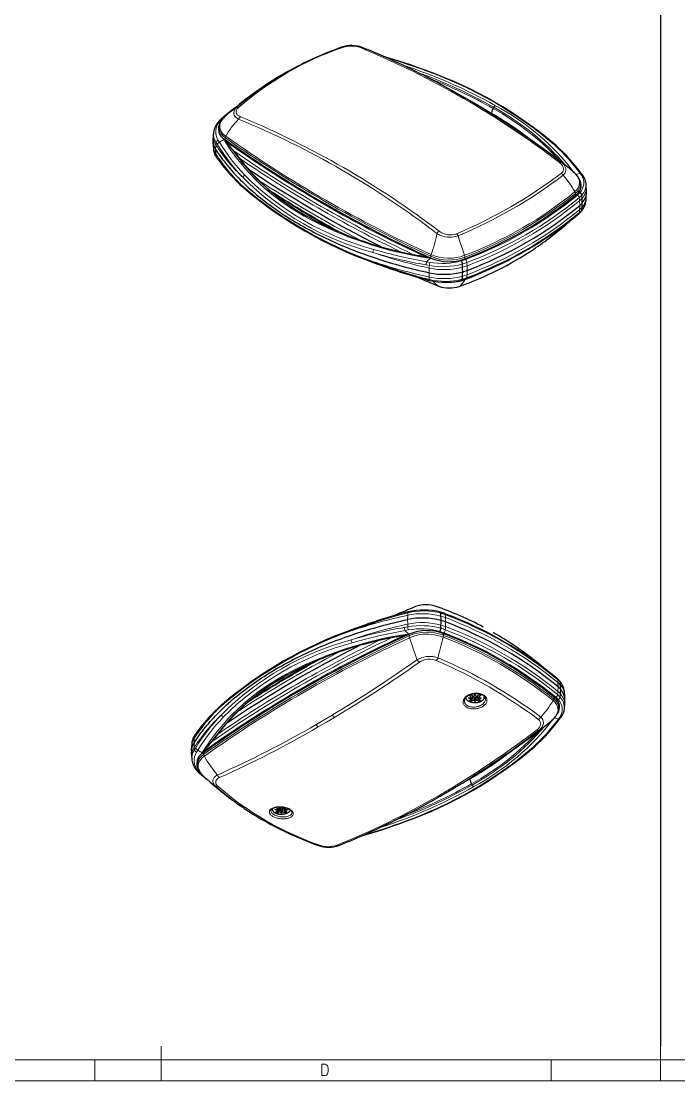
# Model space of a CAD drawing. Header units: millimetres. Extents: x 0 to 1188, y 0 to 841.
# Drawn here: x 288.7 to 432.8, y 0.4 to 232.9 of the extents above; entities that cross this region are included whole.
import ezdxf

# ---------------------------------------------------------------- set-up
doc = ezdxf.new("R2010")
doc.units = ezdxf.units.MM
doc.linetypes.add('SLD-Durchgehend', pattern=[0])
doc.styles.add('SLDTEXTSTYLE2', font='simplex_.ttf', dxfattribs={"width": 0.95})

msp = doc.modelspace()

# ---------------------------------------------------------------- linework, layer by layer
msp.add_line((428.799, 833), (428.799, 8))
at = {"color": 7, "linetype": 'SLD-Durchgehend', "lineweight": 0}
for p, q in [((392.217, 213.989), (392.071, 213.74)), ((333.049, 211.706), (332.689, 211.402)), ((333.412, 207.282), (333.381, 206.896)), ((331.332, 205.707), (331.273, 204.711)), ((331.273, 204.711), (331.332, 203.741)), ((331.374, 206.268), (331.655, 205.813)), ((332.113, 206.324), (331.831, 206.781)), ((331.655, 202.801), (331.374, 203.199)), ((411.144, 199.514), (411.426, 199.114)), ((410.165, 194.718), (410.133, 195.11)), ((411.019, 193.458), (411.071, 192.454)), ((411.071, 192.454), (411.019, 191.492)), ((351.04, 190.218), (351.186, 190.137)), ((408.937, 189.036), (409.051, 189.137)), ((378.117, 179.284), (377.378, 179.418)), ((377.526, 180.108), (378.269, 179.972)), ((378.417, 180.921), (378.418, 181.301)), ((385.917, 181.131), (385.915, 180.76)), ((386.41, 178.218), (386.375, 179.231)), ((378.101, 178.708), (378.079, 177.691)), ((378.079, 177.691), (378.101, 176.742)), ((386.375, 177.265), (386.41, 178.218)), ((377.378, 176.405), (378.117, 176.215)), ((384.761, 174.739), (384.696, 174.722)), ((373.38, 103.074), (372.641, 102.883)), ((373.363, 102.547), (373.341, 101.598)), ((372.641, 99.871), (373.38, 100.005)), ((373.341, 101.598), (373.363, 100.581)), ((381.673, 101.071), (381.637, 102.024)), ((381.637, 100.058), (381.673, 101.071)), ((373.531, 99.316), (372.789, 99.181)), ((373.642, 97.994), (373.68, 98.012)), ((373.68, 98.012), (373.679, 98.368)), ((381.178, 98.528), (381.18, 98.159)), ((381.18, 98.159), (381.25, 98.13)), ((346.448, 89.151), (346.303, 89.07)), ((406.282, 87.797), (406.334, 86.834)), ((406.334, 86.834), (406.282, 85.831)), ((405.347, 84.219), (405.395, 84.18)), ((405.395, 84.18), (405.427, 84.571)), ((406.689, 80.175), (406.406, 79.774)), ((326.594, 75.547), (326.535, 74.577)), ((326.535, 74.577), (326.594, 73.582)), ((326.636, 76.09), (326.917, 76.488)), ((326.917, 73.475), (326.636, 73.02)), ((327.093, 72.508), (327.376, 72.965)), ((328.643, 72.393), (328.673, 72.029)), ((328.673, 72.029), (328.702, 72.05)), ((327.952, 67.886), (328.182, 67.691)), ((387.334, 65.548), (387.479, 65.3)), ((319.299, 8), (319.299, 0.4)), ((428.799, 8), (428.799, 0.4)), ((24.799, 5), (1183.799, 5)), ((304.799, 5), (304.799, 0.4)), ((404.799, 5), (404.799, 0.4)), ((0.399, 0.4), (1188.499, 0.4))]:
    msp.add_line(p, q, dxfattribs=at)
at = {"color": 7, "linetype": 'SLD-Durchgehend', "lineweight": 30}
for p, q in [((333.777, 212.384), (333.787, 212.392)), ((391.734, 212.595), (391.202, 212.891)), ((391.738, 212.696), (391.734, 212.595)), ((391.734, 212.595), (391.736, 212.556)), ((332.032, 209.696), (331.946, 208.611)), ((330.744, 207.777), (330.681, 206.795)), ((330.813, 208.546), (330.813, 208.541)), ((330.681, 206.401), (330.744, 205.419)), ((407.881, 201.317), (407.931, 201.279)), ((410.213, 199.314), (410.21, 199.317)), ((411.31, 196.228), (411.224, 197.302)), ((412.447, 197.297), (412.447, 197.302)), ((412.576, 195.575), (412.513, 196.556)), ((411.578, 194.024), (411.526, 194.712)), ((412.446, 193.434), (412.446, 193.428)), ((412.513, 194.198), (412.576, 195.18)), ((411.526, 191.4), (411.578, 192.059)), ((352.145, 189.596), (351.747, 189.821)), ((408.91, 189.011), (408.937, 189.036)), ((385.393, 178.908), (385.368, 179.611)), ((385.368, 176.3), (385.393, 176.942)), ((380.656, 102.346), (380.631, 102.989)), ((380.631, 99.678), (380.656, 100.38)), ((345.686, 88.703), (346.448, 89.151)), ((406.841, 87.23), (406.788, 87.888)), ((385.777, 83.805), (385.777, 83.802)), ((387.256, 84.042), (387.256, 83.728)), ((387.535, 84.876), (387.516, 84.423)), ((387.545, 84.868), (387.516, 84.151)), ((387.775, 84.694), (387.532, 84.554)), ((387.876, 84.645), (387.868, 83.947)), ((388.104, 84.263), (387.9, 84.704)), ((388.309, 84.704), (388.104, 84.263)), ((388.104, 84.263), (388.104, 83.575)), ((388.333, 84.645), (388.34, 83.947)), ((388.676, 84.554), (388.434, 84.694)), ((388.663, 84.868), (388.693, 84.151)), ((388.674, 84.876), (388.693, 84.423)), ((388.953, 84.042), (388.953, 83.728)), ((390.165, 84.51), (390.188, 84.721)), ((406.788, 84.577), (406.841, 85.264)), ((407.839, 84.109), (407.776, 85.09)), ((407.776, 82.732), (407.839, 83.714)), ((406.49, 82.024), (406.573, 83.061)), ((405.463, 79.965), (405.466, 79.968)), ((403.492, 78.254), (403.483, 78.247)), ((326.072, 74.61), (326.072, 74.612)), ((330.49, 74.873), (330.513, 74.9)), ((326.007, 73.87), (325.943, 72.888)), ((325.943, 72.493), (326.007, 71.512)), ((326.073, 70.747), (326.074, 70.742)), ((327.209, 70.678), (327.292, 69.628)), ((327.295, 69.625), (327.295, 69.628)), ((328.253, 67.62), (328.267, 67.604)), ((329.604, 66.331), (329.576, 66.355)), ((386.996, 66.695), (386.466, 66.399)), ((386.998, 66.733), (386.996, 66.695)), ((386.996, 66.695), (387.001, 66.592)), ((343.375, 59.694), (343.375, 59.692)), ((343.612, 60.067), (343.617, 60.018)), ((344.481, 60.417), (344.5, 60.427)), ((344.829, 59.55), (344.829, 59.236)), ((345.108, 60.384), (345.089, 59.931)), ((345.119, 60.376), (345.089, 59.659)), ((345.348, 60.201), (345.106, 60.062)), ((345.45, 60.153), (345.442, 59.455)), ((345.678, 59.771), (345.473, 60.212)), ((345.882, 60.212), (345.678, 59.771)), ((345.678, 59.771), (345.678, 59.083)), ((345.906, 60.153), (345.914, 59.455)), ((346.25, 60.062), (346.008, 60.201)), ((346.237, 60.376), (346.266, 59.659)), ((346.248, 60.384), (346.266, 59.931)), ((346.526, 59.55), (346.526, 59.236)), ((348.008, 59.295), (348.008, 59.297))]:
    msp.add_line(p, q, dxfattribs=at)
at = {"color": 7, "linetype": 'SLD-Durchgehend', "lineweight": 0, "flags": 128}
for points in [[(359.162, 227.127), (358.999, 227.183), (358.894, 227.161)], [(362.989, 227.089), (363.249, 227.149), (363.41, 227.103)], [(336.229, 213.886), (336.101, 213.761), (335.991, 213.632), (335.901, 213.501), (335.831, 213.37), (335.783, 213.239), (335.754, 213.108), (335.746, 212.979), (335.759, 212.853), (335.79, 212.734), (335.84, 212.618), (335.907, 212.507), (335.99, 212.402), (336.099, 212.294), (336.226, 212.193), (336.369, 212.099), (336.527, 212.014), (336.729, 211.923)], [(336.229, 213.886), (335.999, 213.903), (335.804, 213.844)], [(336.305, 211.392), (336.491, 211.697), (336.729, 211.923)], [(333.517, 207.653), (333.443, 207.465), (333.412, 207.282)], [(407.031, 199.494), (407.158, 199.606), (407.267, 199.727), (407.357, 199.857), (407.427, 199.992), (407.476, 200.134), (407.504, 200.281), (407.512, 200.432), (407.5, 200.584), (407.469, 200.734), (407.419, 200.885), (407.352, 201.035), (407.269, 201.183), (407.16, 201.341), (407.033, 201.496), (406.89, 201.646), (406.733, 201.791), (406.53, 201.954)], [(406.533, 201.952), (406.771, 202.025), (406.956, 201.985)], [(406.955, 201.986), (407.498, 201.602), (407.881, 201.317)], [(407.456, 199.099), (407.261, 199.323), (407.031, 199.494)], [(410.133, 195.111), (410.099, 195.295), (410.019, 195.481)], [(410.567, 194.731), (410.567, 194.731), (410.567, 194.731), (410.567, 194.731), (410.567, 194.731), (410.567, 194.73), (410.568, 194.73), (410.568, 194.73), (410.568, 194.73)], [(351.747, 189.821), (351.186, 190.137), (351.186, 190.137), (351.186, 190.137)], [(379.777, 186.295), (380.008, 186.575), (380.266, 186.789)], [(384.398, 185.791), (384.256, 186.045), (384.093, 186.255)], [(384.398, 185.791), (384.748, 184.733), (385.095, 183.701), (385.458, 182.617), (385.826, 181.517)], [(378.418, 181.301), (378.443, 181.487), (378.504, 181.682)], [(385.904, 181.126), (385.881, 181.316), (385.826, 181.517)], [(377.438, 176.196), (377.424, 176.203), (377.409, 176.218), (377.397, 176.242), (377.388, 176.273), (377.382, 176.311), (377.379, 176.355), (377.378, 176.405)], [(378.182, 176.004), (378.166, 176.012), (378.152, 176.027), (378.139, 176.051), (378.129, 176.082), (378.122, 176.12), (378.118, 176.164), (378.117, 176.215)], [(385.903, 176.129), (385.903, 176.129), (385.824, 176.099)], [(385.97, 176.302), (385.962, 176.251), (385.903, 176.129)], [(372.701, 103.093), (372.686, 103.086), (372.672, 103.07), (372.66, 103.047), (372.651, 103.016), (372.644, 102.978), (372.641, 102.934), (372.641, 102.883)], [(373.38, 103.074), (373.381, 103.124), (373.385, 103.169), (373.392, 103.207), (373.402, 103.238), (373.414, 103.261), (373.429, 103.277), (373.444, 103.284)], [(373.642, 97.994), (373.671, 97.781), (373.74, 97.557)], [(381.166, 97.706), (381.166, 97.706), (381.086, 97.738)], [(381.25, 98.13), (381.225, 97.924), (381.166, 97.706)], [(373.784, 97.577), (373.74, 97.557), (373.74, 97.557)], [(380.023, 93.195), (379.845, 92.872), (379.638, 92.609)], [(375.927, 92.225), (375.649, 92.461), (375.399, 92.769)], [(389.974, 85.077), (390.122, 84.983), (390.257, 84.879), (390.377, 84.768), (390.48, 84.65), (390.567, 84.526), (390.637, 84.395), (390.69, 84.26), (390.725, 84.122), (390.741, 83.98), (390.739, 83.836), (390.719, 83.692), (390.681, 83.548), (390.624, 83.404), (390.549, 83.263), (390.457, 83.124), (390.349, 82.991), (390.225, 82.861), (390.084, 82.738), (389.93, 82.621), (389.763, 82.513), (389.584, 82.413), (389.393, 82.322), (389.193, 82.242), (388.986, 82.172), (388.773, 82.114), (388.554, 82.067), (388.332, 82.032), (388.109, 82.009), (387.888, 81.999), (387.667, 82.001), (387.449, 82.016), (387.237, 82.043), (387.032, 82.081), (386.835, 82.132), (386.646, 82.194), (386.469, 82.266), (386.266, 82.37), (386.084, 82.488), (385.953, 82.593), (385.836, 82.706), (385.736, 82.827), (385.652, 82.953), (385.587, 83.084), (385.538, 83.221), (385.508, 83.361), (385.496, 83.503), (385.503, 83.646), (385.528, 83.791), (385.571, 83.936), (385.631, 84.078), (385.71, 84.219), (385.807, 84.356), (385.919, 84.49), (386.047, 84.617), (386.191, 84.739), (386.349, 84.853), (386.519, 84.96), (386.701, 85.058), (386.893, 85.145), (387.095, 85.224), (387.305, 85.291), (387.52, 85.347), (387.738, 85.39), (387.961, 85.422), (388.184, 85.442), (388.407, 85.449), (388.626, 85.444), (388.842, 85.426), (389.053, 85.396), (389.257, 85.355), (389.451, 85.301), (389.637, 85.237), (389.812, 85.162), (389.974, 85.077)], [(385.777, 83.802), (385.771, 83.72), (385.789, 83.551), (385.835, 83.385), (385.909, 83.227), (386.011, 83.078), (386.139, 82.939), (386.291, 82.813), (386.453, 82.708), (386.632, 82.616), (386.844, 82.534), (387.072, 82.468), (387.312, 82.422), (387.564, 82.394), (387.823, 82.386), (388.084, 82.398), (388.347, 82.43), (388.608, 82.482), (388.86, 82.552), (389.103, 82.639), (389.334, 82.744), (389.547, 82.864), (389.741, 82.997), (389.915, 83.142), (390.065, 83.298), (390.189, 83.46), (390.287, 83.628), (390.357, 83.8), (390.399, 83.973), (390.412, 84.146), (390.407, 84.201)], [(405.347, 84.219), (405.312, 84.019), (405.229, 83.815)], [(405.283, 83.77), (405.229, 83.815), (405.229, 83.815)], [(405.829, 84.558), (405.829, 84.558), (405.829, 84.558), (405.83, 84.558), (405.83, 84.558), (405.83, 84.558), (405.83, 84.558), (405.83, 84.558), (405.83, 84.558)], [(353.28, 78.563), (355.052, 79.597), (356.827, 80.652)], [(357.316, 80.126), (355.538, 79.074), (353.764, 78.04)], [(401.658, 77.371), (401.83, 77.51), (401.987, 77.656), (402.126, 77.807), (402.245, 77.963), (402.253, 77.974), (402.342, 78.12), (402.414, 78.268), (402.468, 78.418), (402.502, 78.567), (402.516, 78.725), (402.508, 78.882), (402.478, 79.036), (402.424, 79.183), (402.349, 79.324), (402.252, 79.459), (402.135, 79.586), (401.999, 79.702)], [(402.528, 80.207), (402.288, 79.919), (401.999, 79.702)], [(402.141, 77.331), (401.926, 77.292), (401.658, 77.371)], [(328.702, 72.05), (328.737, 71.84), (328.822, 71.626)], [(328.822, 71.626), (328.822, 71.626), (328.788, 71.602)], [(328.008, 67.9), (327.981, 67.894), (327.952, 67.886)], [(331.264, 65.036), (331.264, 65.036), (331.104, 65.193), (330.967, 65.355), (330.854, 65.522), (330.765, 65.69), (330.703, 65.86), (330.667, 66.031), (330.657, 66.201), (330.673, 66.368), (330.712, 66.52), (330.773, 66.669), (330.857, 66.814), (330.96, 66.952), (331.098, 67.097), (331.26, 67.235), (331.443, 67.364), (331.645, 67.484), (331.645, 67.484)], [(332.123, 66.921), (331.858, 67.16), (331.645, 67.484)], [(385.027, 65.508), (385.419, 65.725), (386.213, 66.163), (387.001, 66.592), (387.001, 66.592), (387.001, 66.592)], [(331.793, 64.977), (331.504, 64.954), (331.264, 65.035)], [(384.037, 64.942), (382.271, 63.883), (380.5, 62.849)], [(343.808, 58.425), (343.66, 58.517), (343.525, 58.615), (343.405, 58.716), (343.302, 58.821), (343.215, 58.928), (343.145, 59.037), (343.092, 59.148), (343.057, 59.259), (343.041, 59.37), (343.043, 59.48), (343.063, 59.588), (343.102, 59.693), (343.158, 59.796), (343.233, 59.894), (343.325, 59.988), (343.433, 60.076), (343.558, 60.159), (343.698, 60.234), (343.852, 60.303), (344.019, 60.364), (344.198, 60.416), (344.389, 60.46), (344.589, 60.495), (344.796, 60.521), (345.009, 60.537), (345.228, 60.544), (345.45, 60.541), (345.673, 60.528), (345.895, 60.506), (346.116, 60.475), (346.333, 60.435), (346.546, 60.385), (346.75, 60.328), (346.948, 60.263), (347.136, 60.19), (347.313, 60.111), (347.516, 60.004), (347.699, 59.889), (347.83, 59.791), (347.946, 59.688), (348.047, 59.582), (348.13, 59.474), (348.196, 59.364), (348.244, 59.253), (348.274, 59.142), (348.286, 59.031), (348.28, 58.922), (348.255, 58.814), (348.212, 58.709), (348.151, 58.608), (348.072, 58.51), (347.976, 58.418), (347.863, 58.331), (347.735, 58.25), (347.592, 58.176), (347.434, 58.109), (347.263, 58.05), (347.081, 58), (346.889, 57.958), (346.687, 57.926), (346.477, 57.902), (346.263, 57.888), (346.044, 57.884), (345.822, 57.89), (345.598, 57.905), (345.375, 57.929), (345.157, 57.962), (344.94, 58.005), (344.729, 58.056), (344.525, 58.116), (344.331, 58.183), (344.145, 58.257), (343.97, 58.338), (343.808, 58.425)], [(344.05, 58.795), (344.243, 58.694), (344.454, 58.602), (344.679, 58.521), (344.684, 58.519), (344.926, 58.449), (345.178, 58.392), (345.435, 58.349), (345.698, 58.319), (345.961, 58.304), (346.219, 58.304), (346.472, 58.319), (346.715, 58.349), (346.944, 58.392), (347.156, 58.45), (347.35, 58.52), (347.522, 58.603), (347.67, 58.695), (347.794, 58.798), (347.891, 58.909), (347.959, 59.025), (347.999, 59.148), (348.011, 59.275), (348.008, 59.295)], [(354.13, 52.08), (353.922, 52.01), (353.809, 52.039)], [(358.297, 52.057), (358.097, 52.011), (357.821, 52.084)]]:
    msp.add_lwpolyline(points, dxfattribs=at)
at = {"color": 7, "linetype": 'SLD-Durchgehend', "lineweight": 30, "flags": 128}
for points in [[(376.799, 221.018), (377.629, 220.595), (378.733, 220.02)], [(377.627, 220.596), (377.601, 220.61), (377.556, 220.632)], [(331.273, 204.711), (331.56, 204.279), (331.856, 203.848), (332.158, 203.419), (332.469, 202.992), (332.786, 202.566), (333.111, 202.143), (333.443, 201.721), (333.782, 201.301), (334.129, 200.883), (334.483, 200.467), (334.844, 200.054), (335.212, 199.642), (335.587, 199.232), (335.969, 198.825), (336.358, 198.42), (336.754, 198.017), (337.158, 197.616), (337.568, 197.218), (337.985, 196.822), (338.408, 196.429), (338.839, 196.038), (339.276, 195.649), (339.72, 195.263), (340.17, 194.88), (340.627, 194.499), (341.091, 194.121), (341.561, 193.745), (342.038, 193.373), (342.521, 193.003), (343.01, 192.636), (343.506, 192.271), (344.008, 191.91), (344.516, 191.551), (345.031, 191.196), (345.551, 190.843), (346.078, 190.493), (346.61, 190.147), (347.149, 189.803), (347.693, 189.463), (348.243, 189.126), (348.799, 188.792), (349.361, 188.461), (349.929, 188.133), (350.502, 187.809), (351.08, 187.488), (351.665, 187.17), (352.254, 186.856), (352.849, 186.545), (353.45, 186.238), (354.055, 185.934), (354.666, 185.633), (355.282, 185.336), (355.903, 185.043), (356.529, 184.753), (357.161, 184.467), (357.797, 184.184), (358.437, 183.905), (359.083, 183.63), (359.734, 183.359), (360.389, 183.091), (361.048, 182.827), (361.712, 182.567), (362.381, 182.311), (363.054, 182.059), (363.731, 181.81), (364.413, 181.565), (365.098, 181.325), (365.788, 181.088), (366.482, 180.855), (367.18, 180.627), (367.882, 180.402), (368.588, 180.181), (369.297, 179.965), (370.01, 179.752), (370.727, 179.544), (371.447, 179.34), (372.171, 179.14), (372.898, 178.944), (373.629, 178.752), (374.363, 178.564), (375.1, 178.381), (375.84, 178.202), (376.583, 178.027), (377.33, 177.857), (378.079, 177.691)], [(335.226, 204.417), (335.02, 204.662), (334.824, 204.904)], [(331.436, 203.029), (331.628, 202.754), (331.723, 202.623)], [(411.635, 193.026), (411.604, 193.576), (411.578, 194.024)], [(411.578, 192.059), (411.604, 192.493), (411.635, 193.026)], [(408.917, 189.01), (409.065, 189.14), (409.129, 189.198)], [(400.932, 182.826), (401.369, 183.121), (401.477, 183.196)], [(385.421, 177.893), (385.406, 178.452), (385.393, 178.908)], [(385.393, 176.942), (385.406, 177.369), (385.421, 177.893)], [(385.273, 176.087), (385.283, 176.089), (385.313, 176.111), (385.336, 176.148), (385.354, 176.198), (385.363, 176.246), (385.368, 176.3)], [(380.631, 102.989), (380.623, 103.058), (380.609, 103.115), (380.589, 103.16), (380.562, 103.19), (380.536, 103.202)], [(380.683, 101.396), (380.668, 101.919), (380.656, 102.346)], [(326.535, 74.577), (326.823, 75.01), (327.118, 75.441), (327.421, 75.87), (327.731, 76.297), (328.048, 76.722), (328.373, 77.146), (328.705, 77.568), (329.045, 77.988), (329.391, 78.405), (329.745, 78.821), (330.106, 79.235), (330.474, 79.647), (330.849, 80.056), (331.232, 80.464), (331.621, 80.869), (332.017, 81.272), (332.42, 81.672), (332.83, 82.071), (333.247, 82.466), (333.671, 82.86), (334.101, 83.251), (334.538, 83.639), (334.982, 84.025), (335.433, 84.409), (335.89, 84.79), (336.354, 85.168), (336.824, 85.543), (337.3, 85.916), (337.783, 86.286), (338.273, 86.653), (338.769, 87.017), (339.271, 87.379), (339.779, 87.737), (340.293, 88.093), (340.814, 88.446), (341.34, 88.795), (341.873, 89.142), (342.411, 89.485), (342.956, 89.826), (343.506, 90.163), (344.062, 90.497), (344.624, 90.828), (345.191, 91.156), (345.764, 91.48), (346.343, 91.801), (346.927, 92.119), (347.517, 92.433), (348.112, 92.744), (348.712, 93.051), (349.318, 93.355), (349.929, 93.656), (350.545, 93.952), (351.166, 94.246), (351.792, 94.536), (352.423, 94.822), (353.059, 95.104), (353.7, 95.383), (354.346, 95.658), (354.996, 95.93), (355.651, 96.197), (356.311, 96.461), (356.975, 96.721), (357.643, 96.978), (358.316, 97.23), (358.994, 97.479), (359.675, 97.723), (360.361, 97.964), (361.051, 98.201), (361.745, 98.433), (362.443, 98.662), (363.144, 98.887), (363.85, 99.107), (364.56, 99.324), (365.273, 99.536), (365.989, 99.745), (366.71, 99.949), (367.434, 100.149), (368.161, 100.345), (368.891, 100.537), (369.625, 100.724), (370.362, 100.907), (371.103, 101.087), (371.846, 101.261), (372.592, 101.432), (373.341, 101.598)], [(380.656, 100.38), (380.668, 100.837), (380.683, 101.396)], [(392.46, 98.568), (392.33, 98.644), (392.133, 98.757)], [(393.302, 98.068), (393.091, 98.196), (392.463, 98.564)], [(346.448, 89.151), (347.239, 89.599), (347.411, 89.694)], [(406.897, 86.263), (406.866, 86.795), (406.841, 87.23)], [(406.841, 85.264), (406.866, 85.713), (406.897, 86.263)], [(385.774, 83.802), (385.779, 83.857), (385.792, 83.932), (385.812, 84.007), (385.838, 84.083), (385.871, 84.158), (385.911, 84.234), (385.957, 84.308), (386.009, 84.383), (386.067, 84.456), (386.13, 84.528), (386.2, 84.598), (386.275, 84.666), (386.355, 84.732), (386.44, 84.795), (386.529, 84.855), (386.622, 84.912), (386.721, 84.967), (386.824, 85.02), (386.933, 85.07), (387.046, 85.117), (387.162, 85.161), (387.282, 85.202), (387.405, 85.238), (387.529, 85.27), (387.655, 85.298), (387.782, 85.322), (387.908, 85.341), (388.034, 85.356), (388.159, 85.366), (388.284, 85.372), (388.41, 85.374), (388.536, 85.371), (388.661, 85.364), (388.784, 85.352), (388.904, 85.336), (389.022, 85.317), (389.135, 85.293), (389.246, 85.265), (389.354, 85.233), (389.457, 85.198), (389.556, 85.159), (389.651, 85.117), (389.741, 85.071), (389.794, 85.042)], [(386.054, 84.442), (386.069, 84.383), (386.094, 84.311), (386.127, 84.24), (386.168, 84.17), (386.215, 84.102), (386.27, 84.036), (386.332, 83.972), (386.401, 83.91), (386.476, 83.851), (386.557, 83.794), (386.644, 83.741), (386.737, 83.691), (386.835, 83.644), (386.937, 83.6), (387.044, 83.561), (387.156, 83.525), (387.27, 83.493), (387.388, 83.466), (387.509, 83.443), (387.632, 83.424), (387.756, 83.409), (387.882, 83.399), (388.009, 83.393), (388.136, 83.392), (388.263, 83.395), (388.39, 83.403), (388.515, 83.416), (388.639, 83.432), (388.761, 83.454), (388.88, 83.479), (388.996, 83.509), (389.109, 83.543), (389.218, 83.58), (389.323, 83.622), (389.424, 83.667), (389.519, 83.715), (389.609, 83.767), (389.693, 83.822), (389.771, 83.88), (389.843, 83.941), (389.908, 84.004), (389.967, 84.069), (390.018, 84.136), (390.062, 84.205), (390.099, 84.275), (390.128, 84.347), (390.15, 84.419), (390.163, 84.492), (390.169, 84.566), (390.167, 84.639), (390.157, 84.712), (390.144, 84.772)], [(326.079, 74.689), (326.071, 74.627), (326.07, 74.612)], [(326.985, 76.667), (326.79, 76.392), (326.699, 76.259)], [(330.085, 74.383), (330.282, 74.626), (330.49, 74.873)], [(337.526, 60.177), (337.142, 60.436), (336.543, 60.855)], [(343.372, 59.692), (343.372, 59.703), (343.38, 59.748), (343.392, 59.79), (343.41, 59.832), (343.435, 59.877), (343.467, 59.922), (343.504, 59.967), (343.547, 60.012), (343.597, 60.055), (343.652, 60.098), (343.714, 60.14), (343.781, 60.181), (343.854, 60.219), (343.931, 60.256), (344.014, 60.29), (344.1, 60.322), (344.194, 60.352), (344.293, 60.381), (344.398, 60.406), (344.506, 60.429), (344.618, 60.449), (344.734, 60.466), (344.851, 60.479), (344.972, 60.49), (345.096, 60.497), (345.221, 60.501), (345.348, 60.501), (345.476, 60.498), (345.605, 60.492), (345.735, 60.482), (345.862, 60.469), (345.988, 60.452), (346.114, 60.432), (346.24, 60.41), (346.364, 60.383), (346.487, 60.354), (346.607, 60.322), (346.724, 60.287), (346.838, 60.25), (346.948, 60.21), (347.054, 60.168), (347.155, 60.123), (347.251, 60.078), (347.341, 60.031), (347.426, 59.982), (347.504, 59.933), (347.578, 59.882), (347.646, 59.831), (347.709, 59.778), (347.766, 59.726), (347.817, 59.673), (347.862, 59.621), (347.9, 59.57), (347.933, 59.52), (347.959, 59.471), (347.98, 59.424), (347.995, 59.379), (348.005, 59.335), (348.01, 59.295)], [(343.613, 60.071), (343.615, 60.037), (343.625, 59.963), (343.642, 59.891), (343.668, 59.819), (343.701, 59.748), (343.741, 59.678), (343.789, 59.61), (343.844, 59.544), (343.906, 59.48), (343.974, 59.418), (344.049, 59.359), (344.131, 59.302), (344.218, 59.249), (344.31, 59.198), (344.408, 59.152), (344.511, 59.108), (344.618, 59.069), (344.729, 59.033), (344.844, 59.001), (344.962, 58.974), (345.082, 58.95), (345.205, 58.931), (345.33, 58.917), (345.456, 58.907), (345.583, 58.901), (345.71, 58.9), (345.837, 58.903), (345.963, 58.911), (346.089, 58.923), (346.212, 58.94), (346.334, 58.961), (346.453, 58.987), (346.57, 59.017), (346.683, 59.05), (346.792, 59.088), (346.897, 59.129), (346.997, 59.175), (347.092, 59.223), (347.182, 59.275), (347.267, 59.33), (347.345, 59.388), (347.417, 59.449), (347.482, 59.512), (347.54, 59.577), (347.592, 59.644), (347.636, 59.713), (347.673, 59.783), (347.682, 59.804)], [(373.512, 59.029), (371.95, 58.231), (371.451, 57.982)]]:
    msp.add_lwpolyline(points, dxfattribs=at)
at = {"color": 7, "linetype": 'SLD-Durchgehend', "lineweight": 0}
for centre, radius, start, end in [((381.501, 161.955), 68.894, 108.92119, 131.08133), ((361.022, 221.636), 5.797, 70.15733, 108.71937), ((289.628, 49.726), 191.937, 52.47785, 67.52898), ((335.151, 110.42), 119.294, 69.29355, 73.7345), ((340.094, 122.087), 106.139, 60.35139, 72.31413), ((341.227, 124.737), 102.791, 60.26022, 70.4075), ((377.414, 221.908), 0.13, 73.526, 129.54888), ((347.717, 138.081), 88.998, 49.44092, 70.56445), ((376.218, 168.657), 60.623, 121.70104, 131.81037), ((340.183, 122.268), 105.164, 60.43563, 68.8961), ((282.321, 38.039), 205.942, 52.75643, 62.08573), ((349.195, 138.543), 85.49, 60.15611, 61.80651), ((392.862, 213.651), 0.728, 111.16335, 152.32299), ((365.091, 164.27), 56.638, 40.70351, 61.38354), ((367.691, 167.531), 53.015, 37.27734, 61.97716), ((334.676, 209.844), 2.479, 131.2749, 242.11968), ((342.161, 202.884), 12.67, 120.11534, 131.37243), ((336.529, 212.784), 1.284, 124.39373, 229.63665), ((337.761, 214.181), 3.146, 229.0209, 242.44348), ((260.517, 29.636), 197.578, 52.69307, 67.31085), ((354.936, 148.698), 73.825, 51.06813, 60.09904), ((364.178, 163.006), 57.896, 42.34919, 61.19771), ((334.64, 208.609), 3.352, 137.45303, 213.05994), ((334.791, 209.669), 2.756, 179.45762, 239.9774), ((335.27, 208.341), 4.004, 130.13139, 140.72491), ((332.591, 211.08), 0.337, 73.05414, 127.17809), ((328.407, 193.778), 18.136, 76.1506, 76.34406), ((348.179, 199.629), 16.714, 135.27289, 151.30998), ((264.011, 35.966), 189.739, 52.4008, 67.60459), ((334.099, 207.611), 3.359, 177.16677, 214.52344), ((334.315, 208.2), 3.518, 174.42895, 213.2994), ((368.383, 149.588), 67.338, 121.48336, 121.70613), ((500.654, 445.014), 290.665, 234.87404, 245.13133), ((491.642, 429.614), 272.526, 234.53396, 245.47142), ((334.181, 205.681), 3.447, 184.35758, 214.24043), ((333.882, 205.002), 3.089, 185.98208, 215.7225), ((348.561, 204.685), 17.259, 174.738, 176.60607), ((367.333, 229.583), 43.199, 213.55169, 225.90321), ((332.035, 206.138), 0.674, 107.68798, 168.89004), ((332.312, 205.685), 0.669, 107.21883, 168.92026), ((369.613, 229.403), 44.691, 211.85945, 223.64296), ((368.834, 148.863), 68.192, 121.70777, 122.58062), ((369.557, 229.426), 43.997, 211.67365, 223.55139), ((490.417, 427.369), 270.924, 234.53583, 245.46955), ((373.704, 231.783), 47.614, 211.77983, 241.05272), ((374.595, 232.521), 48.419, 214.77542, 240.88957), ((405.644, 205.339), 0.361, 49.49584, 99.07531), ((378.275, 175.556), 40.674, 36.08842, 47.81756), ((367.333, 227.617), 43.199, 213.55169, 225.90321), ((346.916, 204.688), 15.614, 183.47688, 185.47397), ((331.74, 203.236), 0.368, 185.78072, 214.22145), ((364.978, 227.308), 41.365, 216.33237, 227.94881), ((332.027, 202.84), 0.375, 185.9956, 215.67476), ((375.285, 233.13), 49.287, 215.62965, 240.72742), ((490.091, 427.106), 271.245, 235.18408, 244.77961), ((489.485, 425.64), 270.297, 235.52068, 244.18658), ((404.691, 198.992), 3.754, 40.10275, 52.92294), ((406.456, 200.303), 1.565, 309.65972, 45.00745), ((338.007, 198.45), 0.743, 116.94412, 171.55399), ((382.301, 243.71), 63.767, 225.07806, 254.92731), ((382.149, 243.531), 62.86, 224.96159, 255.04379), ((487.609, 421.003), 267.045, 236.64116, 242.16392), ((342.44, 284.912), 107.09, 292.88964, 307.09592), ((344.465, 281.61), 103.806, 292.62296, 307.35891), ((389.887, 183.861), 23.254, 29.99905, 40.93709), ((408.641, 197.473), 2.421, 304.91855, 49.50969), ((423.912, 154.449), 46.839, 105.81871, 106.93051), ((408.916, 197.392), 3.044, 315.47507, 34.45548), ((411.197, 199.09), 0.428, 38.02304, 97.20109), ((411.479, 198.69), 0.428, 37.01584, 97.12277), ((395.806, 265.14), 90.138, 229.50486, 250.50052), ((337.614, 196.61), 0.343, 182.91276, 226.51399), ((486.988, 419.403), 265.89, 237.25341, 241.24603), ((355.432, 262.115), 86.139, 290.66985, 309.3247), ((408.623, 197.229), 2.6, 305.73106, 1.64099), ((409.049, 197.051), 3.407, 316.6331, 4.12908), ((408.959, 196.43), 3.556, 317.43123, 2.03647), ((474.974, 396.91), 240.623, 237.05137, 240.64471), ((353.992, 264.397), 89.176, 290.97785, 309.01711), ((355.557, 261.732), 86.692, 290.6071, 309.38752), ((355.737, 261.388), 87.017, 290.59267, 309.40195), ((355.683, 260.855), 87.204, 290.6071, 309.38753), ((377.9, 134.227), 68.76, 61.6352, 61.85743), ((407.988, 197.791), 4.003, 310.13064, 320.72514), ((410.196, 194.041), 0.783, 7.91694, 61.61484), ((408.199, 197.438), 4.301, 310.13336, 320.66857), ((390.917, 192.41), 20.129, 2.98431, 4.9573), ((408.224, 196.773), 4.337, 310.13358, 320.66313), ((408.756, 193.88), 3.717, 318.16684, 353.01723), ((408.839, 194.529), 3.689, 317.94486, 354.85176), ((355.669, 258.194), 87.15, 290.6071, 309.38753), ((355.683, 258.889), 87.204, 290.6071, 309.38753), ((410.663, 190.856), 0.309, 312.0541, 356.58786), ((394.011, 192.412), 17.033, 354.69877, 356.90413), ((408.199, 194.127), 4.301, 310.13336, 320.66857), ((408.224, 194.808), 4.337, 310.13358, 320.66313), ((350.923, 189.885), 0.353, 70.68344, 138.68449), ((390.161, 262.027), 82.045, 241.21841, 261.43042), ((348.6, 192.387), 31.762, 340.30356, 348.94504), ((382.92, 191.48), 6.063, 238.72917, 247.81721), ((382.659, 189.961), 3.974, 232.95999, 291.14274), ((382.612, 190.707), 5.231, 247.74363, 289.96619), ((353.633, 260.724), 90.541, 290.88008, 303.90167), ((366.904, 182.13), 1.186, 145.58993, 179.65786), ((402.299, 290.153), 114.042, 251.29062, 257.74939), ((395.25, 282.399), 104.52, 253.58805, 260.15496), ((395.098, 282.152), 103.546, 253.63663, 260.22991), ((382.364, 190.404), 9.537, 246.12761, 291.28388), ((360.714, 243.034), 72.404, 289.39715, 303.74237), ((365.954, 180.132), 0.239, 170.43037, 231.87595), ((402.299, 288.187), 114.042, 251.29062, 257.74939), ((408.93, 294.025), 121.778, 249.21636, 254.98383), ((378.939, 179.444), 1.56, 154.82888, 180.96541), ((423.88, 131.077), 67.474, 132.57689, 133.3925), ((427.201, 177.627), 49.112, 178.06599, 178.73862), ((379.735, 179.288), 1.618, 154.99353, 180.1582), ((381.034, 195.152), 16.134, 259.58336, 285.58214), ((422.801, 132.248), 65.88, 132.36479, 132.57482), ((381.029, 195.062), 15.34, 259.63262, 285.60728), ((382.372, 190.242), 9.776, 246.14434, 291.1828), ((382.884, 188.747), 8.759, 285.03445, 291.31762), ((382.925, 188.689), 9.401, 285.0658, 291.31825), ((382.929, 188.06), 9.478, 285.06874, 291.3184), ((337.33, 134.948), 66.77, 43.11892, 43.31985), ((385.225, 179.85), 1.12, 4.17792, 41.16044), ((355.717, 178.155), 30.677, 2.00985, 3.31936), ((452.317, 352.834), 192.149, 246.38372, 247.93514), ((381.338, 193.7), 15.338, 257.81843, 285.3329), ((381.338, 191.735), 15.338, 257.81843, 285.3329), ((415.71, 177.625), 37.62, 181.34442, 182.14789), ((382.929, 186.094), 9.478, 285.06874, 291.3184), ((362.421, 178.152), 23.97, 356.33501, 357.87863), ((381.577, 190.332), 14.535, 256.23032, 285.12008), ((384.123, 180.621), 7.091, 222.26648, 235.8003), ((382.098, 179.588), 5.214, 247.91332, 253.30469), ((382.45, 181.294), 6.951, 254.56837, 289.40857), ((382.437, 186.135), 10.592, 264.19204, 288.64707), ((379.407, 180.307), 7.724, 313.86746, 327.25792), ((382.925, 185.378), 9.401, 285.0658, 291.31825), ((385.472, 176.359), 0.438, 323.59716, 349.38005), ((386.102, 176.604), 0.241, 302.23312, 3.92573), ((404.192, -14.734), 121.776, 105.01612, 110.7837), ((397.562, -8.899), 114.042, 102.25061, 108.70938), ((410.973, 101.664), 37.62, 177.85211, 178.65558), ((376.6, 87.554), 15.338, 74.6671, 102.18157), ((376.84, 89.01), 14.484, 74.82761, 103.82199), ((378.187, 93.91), 9.401, 68.68175, 74.9342), ((378.192, 93.194), 9.478, 68.6816, 74.93126), ((381.384, 102.695), 0.222, 353.09696, 60.73274), ((357.684, 101.136), 23.97, 2.12137, 3.66499), ((350.999, 21.211), 87.017, 50.59805, 69.40733), ((397.562, -10.864), 114.042, 102.25061, 108.70938), ((376.6, 85.588), 15.338, 74.6671, 102.18157), ((422.463, 101.662), 49.112, 181.26137, 181.93401), ((376.295, 84.099), 16.171, 74.44776, 100.38674), ((375.018, 100.005), 1.638, 180.00026, 204.848), ((378.192, 91.229), 9.478, 68.6816, 74.93126), ((350.98, 101.134), 30.677, 356.68064, 357.99015), ((350.945, 20.399), 87.204, 50.61247, 69.3929), ((350.945, 18.433), 87.204, 50.61247, 69.3929), ((485.682, -148.076), 270.922, 114.51244, 125.48218), ((495.647, -165.234), 290.128, 114.86762, 125.12896), ((391.025, 14.225), 90.052, 109.48928, 130.50534), ((385.703, 16.66), 82.706, 98.63999, 118.75141), ((361.216, 99.157), 0.239, 128.11428, 189.57116), ((390.507, -3.09), 104.5, 99.84438, 106.41261), ((390.365, -2.884), 103.567, 99.77077, 106.36269), ((374.201, 99.845), 1.56, 179.03459, 205.17112), ((419.142, 148.211), 67.473, 226.60748, 227.42311), ((418.107, 147.088), 65.945, 227.42528, 227.63511), ((376.29, 84.191), 15.375, 74.42277, 100.33733), ((377.601, 89.395), 9.466, 67.78525, 114.46533), ((375.077, 98.116), 1.401, 184.25952, 202.62196), ((377.62, 89.333), 9.093, 99.79534, 114.95431), ((377.583, 89.021), 9.394, 68.10367, 99.2477), ((477.117, 70.971), 99.607, 164.43009, 167.10726), ((378.147, 90.542), 8.759, 68.68238, 74.96555), ((378.187, 90.599), 9.401, 68.68175, 74.9342), ((379.606, 98.286), 1.579, 339.66677, 355.37526), ((350.62, 17.007), 86.287, 50.73794, 69.26787), ((332.545, 144.385), 66.836, 316.68025, 316.88098), ((348.962, 14.374), 89.764, 51.08677, 68.91855), ((380.482, 99.441), 1.126, 318.92878, 355.73287), ((350.886, 17.673), 86.56, 50.59805, 69.40733), ((350.932, 17.784), 87.15, 50.61247, 69.3929), ((485.683, -148.221), 270.07, 114.4875, 125.50799), ((485.473, -148.024), 271.483, 115.22465, 124.81126), ((484.747, -146.352), 270.297, 115.81323, 124.47948), ((377.585, 35.54), 63.81, 105.08299, 134.91164), ((377.389, 35.797), 62.817, 104.94562, 135.049), ((362.166, 97.159), 1.186, 180.34214, 214.41007), ((277.532, 61.524), 102.735, 17.70588, 20.5322), ((482.872, -141.715), 267.046, 117.8353, 123.35878), ((378.654, 87.203), 6.448, 115.65661, 120.31301), ((378.162, 88.014), 5.506, 70.26046, 114.69256), ((339.073, -3.749), 105.238, 52.91815, 67.09991), ((482.239, -140.096), 265.868, 118.75811, 122.75087), ((470.043, -117.307), 240.247, 119.33245, 122.96635), ((207.59, 329.681), 290.322, 300.93322, 305.31013), ((213.604, 321.56), 280.968, 300.7629, 305.29107), ((378.135, 89.005), 3.904, 67.35929, 124.41887), ((336.337, -8.236), 109.748, 53.25216, 66.76207), ((369.412, 46.947), 48.318, 119.08945, 148.0238), ((369.781, 46.849), 48.31, 119.07753, 145.25353), ((370.315, 46.389), 48.96, 120.20161, 144.38446), ((346.186, 89.403), 0.353, 221.31964, 289.31906), ((405.929, 88.434), 0.306, 3.15827, 48.19166), ((389.273, 86.877), 17.033, 3.09587, 5.30123), ((403.461, 85.162), 4.301, 39.33143, 49.86664), ((403.486, 84.481), 4.337, 39.33687, 49.86642), ((404.01, 85.409), 3.723, 6.8659, 41.73837), ((404.102, 84.759), 3.689, 5.14824, 42.05514), ((387.23, 94.472), 20.917, 316.99884, 329.37061), ((404.42, 84.228), 0.977, 332.04996, 357.19539), ((403.991, 81.827), 2.333, 337.30896, 56.38997), ((403.968, 82.102), 2.521, 358.21094, 55.50688), ((373.175, 145.038), 68.732, 298.14255, 298.36486), ((405.464, 85.243), 0.776, 298.13261, 352.33561), ((403.25, 81.498), 4.003, 39.27486, 49.86936), ((386.18, 86.879), 20.129, 355.0427, 357.01569), ((403.461, 81.851), 4.301, 39.33143, 49.86664), ((403.486, 82.515), 4.337, 39.33687, 49.86642), ((404.214, 81.9), 3.017, 325.11177, 44.95768), ((404.331, 82.244), 3.388, 355.74922, 43.5109), ((404.221, 82.859), 3.556, 357.96381, 42.56875), ((362.595, 51.672), 43.199, 134.09679, 146.44831), ((360.231, 51.988), 41.353, 132.04954, 143.66928), ((332.877, 82.678), 0.343, 133.45656, 177.0865), ((362.595, 49.706), 43.199, 134.09679, 146.44831), ((364.879, 49.883), 44.696, 136.35764, 148.13995), ((364.816, 49.865), 43.993, 136.44801, 148.32695), ((333.269, 80.839), 0.743, 188.44601, 243.05588), ((358.324, 81.554), 1.748, 211.0614, 234.76322), ((362.419, 112.452), 53.879, 298.17767, 322.59633), ((373.546, 103.725), 40.662, 312.18077, 323.91325), ((401.442, 78.937), 1.671, 309.17431, 49.48078), ((402.963, 82.455), 3.529, 315.18103, 334.33941), ((419.173, 124.834), 46.834, 253.06478, 254.18134), ((406.46, 80.199), 0.428, 262.79818, 321.99354), ((406.742, 80.599), 0.428, 262.8776, 322.97633), ((240.859, 271.431), 223.241, 293.99607, 300.23739), ((241.55, 269.824), 222.201, 294.05524, 300.33218), ((354.739, 79.428), 1.697, 210.65562, 234.92447), ((272.153, 247.143), 213.527, 301.4472, 307.33704), ((272.72, 247.03), 213.418, 301.43912, 307.33105), ((359.017, 116.82), 58.572, 298.91182, 317.63441), ((360.587, 114.723), 56.266, 298.5521, 319.42914), ((393.348, 91.664), 16.815, 301.53869, 307.06948), ((399.816, 80.361), 3.819, 307.55788, 314.60053), ((329.444, 73.608), 3.447, 145.75957, 175.64242), ((329.106, 74.301), 3.049, 144.07773, 174.14585), ((342.179, 74.6), 15.614, 174.52603, 176.52311), ((327.002, 76.053), 0.368, 145.8279, 174.21863), ((327.29, 76.449), 0.375, 144.31205, 174.00417), ((329.362, 71.678), 3.359, 145.47649, 182.83372), ((329.622, 71.075), 3.564, 146.90565, 185.27074), ((329.889, 70.678), 3.341, 146.79451, 222.69252), ((343.823, 74.603), 17.259, 183.39392, 185.262), ((327.288, 73.141), 0.663, 190.52179, 252.90019), ((327.574, 73.604), 0.669, 191.07975, 252.78118), ((364.096, 130.425), 68.191, 237.41936, 238.29223), ((363.68, 129.756), 67.404, 238.29398, 238.51653), ((342.935, 141.285), 89.086, 289.44603, 310.54859), ((351.061, 129.345), 72.316, 299.80016, 309.22602), ((400.906, 73.949), 0.361, 260.92286, 310.54859), ((330.072, 69.63), 2.777, 120.25581, 180.05017), ((329.634, 69.431), 2.193, 141.25291, 203.38599), ((325.603, 73.061), 3.238, 315.79003, 320.39947), ((331.223, 68.122), 4.246, 124.97694, 137.38547), ((329.729, 72.086), 1.058, 183.10172, 207.24752), ((348.485, 81.994), 22.229, 207.80462, 220.75077), ((330.532, 70.947), 4.004, 219.27509, 229.86861), ((334.422, 71.71), 7.495, 204.8538, 206.9467), ((327.851, 68.196), 0.326, 231.79279, 287.98253), ((330.775, 70.015), 3.478, 209.2844, 223.52433), ((366.415, 104.183), 42.647, 301.57761, 304.89557), ((339.97, 77.909), 15.541, 228.16056, 235.92831), ((332.368, 65.879), 1.07, 103.27026, 237.47179), ((336.326, 154.891), 103.167, 289.51496, 299.72468), ((335.553, 156.799), 104.919, 291.02758, 299.57298), ((388.124, 65.637), 0.728, 207.67477, 248.83266), ((369.818, 108.298), 57.949, 228.29393, 234.95565), ((376.261, 116.202), 67.833, 229.03934, 250.95862), ((291.047, 217.512), 178.397, 291.98115, 299.91514), ((335.331, 157.254), 106.197, 287.55982, 299.64625), ((299.217, 203.282), 162.261, 297.24983, 300.06223), ((290.391, 218.319), 179.423, 299.96836, 301.28097), ((380.295, 63.367), 0.557, 239.99112, 291.59277), ((383.832, 65.461), 0.558, 239.97786, 291.56691), ((344.43, 59.783), 1.059, 184.96265, 248.98568), ((330.187, 169.515), 119.978, 286.14425, 290.6985), ((372.676, 57.381), 0.129, 230.43625, 286.55307), ((355.97, 57.313), 5.548, 250.62635, 289.49049)]:
    msp.add_arc(centre, radius, start, end, dxfattribs=at)
at = {"color": 7, "linetype": 'SLD-Durchgehend', "lineweight": 30}
for centre, radius, start, end in [((384.643, 154.416), 77.176, 109.49155, 120.03777), ((361.079, 220.781), 6.753, 69.81411, 108.88847), ((301.224, 72.842), 166.338, 62.97854, 68.04471), ((334.615, 109.008), 120.868, 69.2435, 73.92244), ((368.864, 181.237), 46.057, 119.75242, 122.14131), ((347.356, 137.1), 90.106, 49.49717, 70.48911), ((386.829, 151.897), 80.457, 121.15722, 131.24439), ((285.398, 42.478), 200.579, 52.36372, 62.62369), ((377.127, 158.62), 69.152, 125.07922, 130.31472), ((335.191, 209.369), 3.174, 133.13811, 174.10453), ((345.105, 199.372), 17.254, 131.00272, 134.36584), ((360.091, 157.704), 63.358, 52.79871, 60.03833), ((394.041, 212.536), 2.309, 148.5769, 176.03129), ((334.859, 208.054), 4.078, 138.43136, 173.07032), ((335.291, 207.905), 4.504, 130.13856, 140.74392), ((332.093, 210.495), 0.388, 78.48907, 137.1511), ((334.41, 209.256), 2.541, 146.9396, 241.96627), ((345.083, 206.94), 14.362, 173.59858, 176.66), ((490.493, 427.27), 270.646, 234.47075, 245.53462), ((334.059, 206.628), 3.382, 177.16679, 214.52346), ((345.513, 206.299), 14.795, 183.40919, 186.28662), ((310.589, 185.053), 31.328, 39.32232, 43.72664), ((377.961, 174.704), 41.65, 36.28605, 47.91156), ((334.37, 205.095), 3.588, 189.92843, 215.16033), ((365.22, 227.2), 41.547, 216.2698, 227.92418), ((323.898, 194.616), 14.98, 36.90679, 40.8671), ((374.934, 232.551), 48.61, 216.53599, 240.76888), ((488.542, 423.372), 268.757, 236.0299, 243.22785), ((393.907, 182.687), 23.289, 45.55807, 53.12501), ((408.019, 196.953), 3.223, 6.23747, 47.18328), ((408.958, 196.879), 2.444, 304.18824, 35.13979), ((400.939, 191.586), 13.138, 34.07067, 36.24314), ((408.935, 196.901), 3.537, 6.52204, 35.34514), ((396.105, 265.226), 90.504, 229.54281, 250.44122), ((409.01, 195.443), 3.569, 317.35887, 2.11415), ((397.75, 195.677), 14.789, 3.40879, 6.28745), ((486.038, 417.431), 263.841, 237.40887, 240.94338), ((355.524, 261.594), 86.358, 290.59989, 309.39473), ((408.251, 195.8), 4.375, 310.13364, 320.65759), ((410.826, 194.597), 0.71, 9.28547, 68.40863), ((408.398, 193.923), 4.079, 318.41135, 352.22976), ((398.184, 195.034), 14.352, 353.59802, 356.66126), ((355.765, 259.781), 87.131, 290.59267, 309.40196), ((407.966, 194.071), 4.504, 310.13849, 320.74439), ((411.226, 191.417), 0.301, 319.24432, 356.80399), ((378.426, 237.518), 54.656, 239.92961, 242.42555), ((390.154, 261.86), 81.668, 243.03457, 259.7788), ((355.56, 257.965), 87.141, 290.60745, 309.39901), ((355.075, 250.234), 81.531, 304.69052, 311.32627), ((370.734, 157.783), 24.211, 72.6959, 78.25613), ((360.445, 243.516), 72.957, 289.41854, 303.70455), ((408.666, 293.042), 120.947, 249.24555, 255.03732), ((382.368, 190.234), 10.116, 246.95015, 290.48689), ((383.961, 179.542), 1.408, 2.81655, 31.96602), ((448.38, 343.329), 181.864, 246.31746, 247.97791), ((381.337, 192.787), 15.444, 257.8185, 285.33073), ((382.935, 187.124), 9.561, 285.07178, 291.31858), ((384.654, 202.62), 27.391, 254.72696, 256.33347), ((381.572, 189.729), 14.137, 256.12454, 285.17759), ((382.478, 181.011), 6.683, 249.95681, 289.42354), ((382.891, 184.95), 9.179, 285.03937, 291.33466), ((377.438, 98.091), 6.755, 71.12325, 110.1479), ((403.976, -13.893), 121.095, 104.96773, 110.75238), ((431.993, -37.249), 152.672, 111.87643, 113.77892), ((379.734, 77.285), 26.749, 103.60001, 105.24504), ((376.834, 89.543), 14.153, 74.83811, 103.85671), ((353.362, 30.449), 78.554, 62.24388, 70.4671), ((378.148, 94.323), 9.196, 68.67035, 74.95404), ((350.848, 21.369), 87.09, 50.59546, 69.39807), ((376.6, 86.502), 15.444, 74.66927, 102.1815), ((378.197, 92.164), 9.561, 68.68142, 74.92822), ((351.027, 19.507), 87.131, 50.59804, 69.40733), ((485.756, -147.982), 270.646, 114.46538, 125.52925), ((391.205, 14.347), 90.182, 109.52216, 130.49584), ((385.372, 17.574), 81.518, 100.20682, 116.98996), ((366.626, 118.702), 21.338, 281.62893, 288.16711), ((377.63, 89.055), 10.116, 69.51311, 113.04985), ((379.209, 99.751), 1.423, 328.1892, 357.02823), ((350.786, 17.695), 86.358, 50.60527, 69.40011), ((352.303, 30.114), 79.366, 50.15242, 58.89576), ((483.805, -144.084), 268.758, 116.77308, 123.96896), ((480.911, -137.489), 263.081, 119.0531, 122.59716), ((369.973, 46.944), 48.306, 120.20591, 143.47846), ((372.583, 43.795), 52.35, 117.53617, 120.13315), ((403.226, 85.215), 4.509, 39.25996, 49.85542), ((403.514, 83.489), 4.375, 39.34241, 49.86636), ((403.645, 85.36), 4.095, 6.97172, 41.49773), ((406.48, 87.867), 0.309, 3.98367, 40.41266), ((404.272, 83.845), 3.569, 357.88585, 42.64113), ((387.038, 90.492), 6.087, 266.30914, 274.50211), ((389.062, 90.757), 6.785, 249.13734, 256.82315), ((384.512, 89.461), 5.144, 297.75449, 302.24013), ((391.288, 89.774), 6.546, 227.99715, 234.81657), ((385.881, 87.696), 3.904, 285.24583, 294.76298), ((389.563, 88.127), 4.967, 237.68021, 242.32517), ((391.782, 90.216), 6.823, 228.44347, 235.00061), ((386.279, 87.424), 3.823, 284.81116, 294.57562), ((377.715, 88.777), 10.969, 337.77104, 341.29555), ((390.32, 85.241), 2.772, 207.8226, 216.93622), ((398.492, 88.776), 10.967, 198.70411, 202.22918), ((385.888, 85.241), 2.772, 323.06393, 332.1773), ((384.427, 90.216), 6.823, 304.99931, 311.55666), ((389.93, 87.424), 3.823, 245.42447, 255.18879), ((384.921, 89.774), 6.546, 305.18333, 312.00294), ((389.171, 90.491), 6.087, 265.49773, 273.69099), ((387.146, 90.757), 6.785, 283.17695, 290.86261), ((390.328, 87.696), 3.904, 245.23709, 254.75409), ((391.697, 89.462), 5.144, 237.76021, 242.24516), ((386.646, 88.127), 4.967, 297.67492, 302.3197), ((389.317, 84.048), 1.103, 8.01955, 64.40482), ((404.218, 82.409), 2.446, 323.70242, 55.76582), ((406.096, 84.685), 0.701, 291.1732, 351.13271), ((392.88, 84.199), 14.922, 3.42289, 6.36962), ((360.428, 52.14), 41.472, 132.06771, 143.74286), ((403.197, 82.379), 3.311, 313.18242, 353.82957), ((404.197, 82.387), 3.537, 324.68148, 353.60649), ((393.748, 83.546), 14.05, 353.6507, 356.68063), ((373.363, 104.452), 41.459, 312.06778, 323.74652), ((392.098, 93.366), 18.926, 306.98342, 314.93488), ((396.01, 87.856), 13.382, 323.71071, 325.84225), ((280.965, 236.397), 200.056, 297.18148, 307.76492), ((329.322, 72.66), 3.382, 145.47654, 182.83321), ((340.029, 73.057), 14.045, 173.64981, 176.68086), ((329.609, 74.203), 3.563, 144.75083, 171.70838), ((320.65, 83.489), 13.079, 318.94985, 323.4112), ((329.672, 70.033), 2.54, 118.03449, 213.90612), ((308.976, 91.67), 27.284, 315.46648, 320.68593), ((342.779, 141.907), 89.787, 289.47445, 310.54154), ((340.901, 72.402), 14.921, 183.42294, 186.36945), ((330.15, 71.247), 4.108, 187.06652, 221.43611), ((355.376, 121.575), 63.338, 299.94962, 307.38291), ((330.557, 71.387), 4.509, 219.26038, 229.85515), ((327.356, 68.797), 0.391, 223.1605, 281.31192), ((330.596, 69.972), 3.321, 186.01411, 225.11143), ((367.563, 114.799), 61.553, 229.57608, 231.67398), ((342.764, 81.395), 20.009, 223.56975, 228.84439), ((383.603, 127.696), 81.748, 228.65326, 235.20837), ((389.302, 66.751), 2.307, 183.95676, 211.4348), ((349.259, 65.595), 6.662, 230.05202, 235.04639), ((336.13, 63.956), 10.065, 337.69088, 339.86473), ((355.139, 63.921), 9.972, 200.20945, 202.31756), ((378.281, 121.25), 73.424, 236.28828, 250.52746), ((344.612, 65.999), 6.087, 266.30917, 274.50217), ((346.636, 66.265), 6.785, 249.13755, 256.82293), ((348.861, 65.281), 6.546, 227.99696, 234.81676), ((343.454, 63.204), 3.904, 285.24579, 294.76298), ((347.136, 63.634), 4.967, 237.67996, 242.32542), ((343.852, 62.932), 3.823, 284.81111, 294.57562), ((347.894, 60.749), 2.773, 207.82324, 216.93558), ((343.462, 60.749), 2.772, 323.06393, 332.17711), ((342.151, 65.522), 6.571, 304.93483, 308.81288), ((347.504, 62.931), 3.823, 245.4243, 255.18896), ((342.586, 65.16), 6.395, 305.13661, 310.31674), ((346.744, 65.999), 6.087, 265.49789, 273.69083), ((344.72, 66.265), 6.785, 283.1769, 290.86261), ((347.902, 63.204), 3.904, 245.23692, 254.75426), ((344.219, 63.635), 4.967, 297.67492, 302.3197), ((289.048, 223.071), 184.513, 292.04427, 296.52426), ((329.835, 170.394), 120.99, 285.94465, 290.75628), ((356.024, 58.263), 6.62, 250.42316, 290.09376)]:
    msp.add_arc(centre, radius, start, end, dxfattribs=at)

# ---------------------------------------------------------------- texts
at = {"color": 7, "linetype": 'Continuous', "lineweight": 0, "insert": (354.135, 4.053), "char_height": 2.5, "attachment_point": 1, "style": 'SLDTEXTSTYLE2'}
msp.add_mtext('D', dxfattribs=at)

doc.saveas('drawing.dxf')
